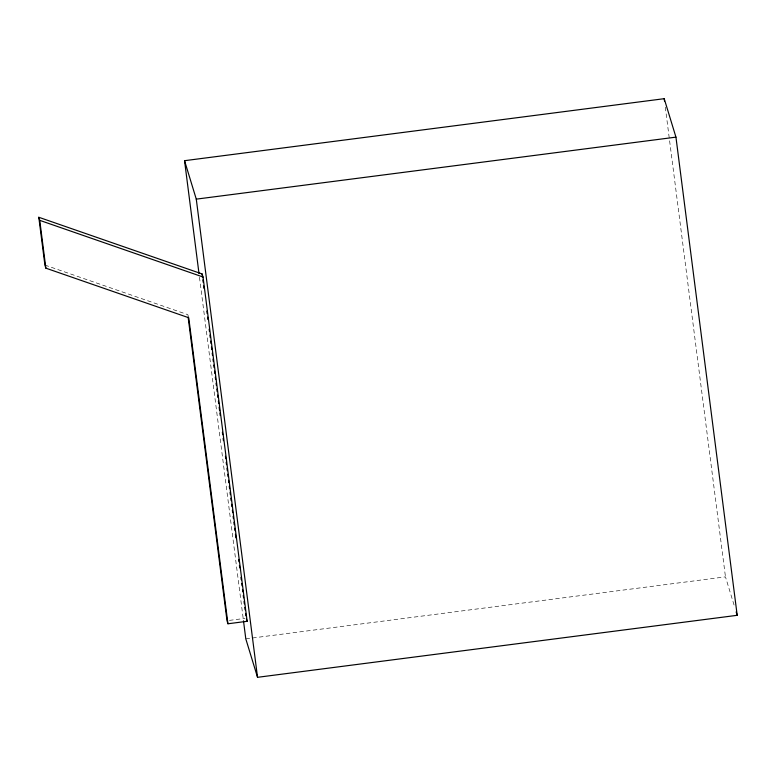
<?xml version="1.0" encoding="UTF-8"?>
<svg xmlns="http://www.w3.org/2000/svg" width="776" height="776" viewBox="0 0 776 776"><rect width="100%" height="100%" fill="white"/><g stroke="black" fill="none" stroke-linecap="round" stroke-linejoin="round"><path stroke-width="0.58" stroke-dasharray="3.88 2.91" d="M229.405 620.383L245.003 618.375M245.798 638.861L725.463 576.859L734.435 606.26M44.921 265.082L187.811 314.668L188.432 316.715M665.284 107.098L725.463 576.859M199.471 277.236L243.334 619.636"/><path stroke-width="1.16" d="M199.015 273.627L184.542 160.69L664.207 98.688L675.944 137.139L737.2 615.31L257.535 677.312L245.798 638.861L243.489 620.839M184.542 160.69L196.279 199.141L675.944 137.139M227.95 623.778L247.137 621.295L203.031 277.013L202.09 273.938L38.8 217.27L44.921 265.082L45.862 268.166L188.743 317.743L227.95 623.778L227.009 620.693L188.112 317.074M38.8 217.27L39.741 220.345L203.031 277.013M736.162 611.915L737.2 615.31M246.506 619.238L247.137 621.295M664.207 98.688L664.518 101.093M196.279 199.141L257.535 677.312M202.09 273.938L202.555 277.536M202.866 279.932L203.166 282.328M203.632 285.927L203.942 288.332M206.862 311.118L207.163 313.523M207.629 317.122L207.929 319.518M209.161 329.111L209.471 331.517M209.927 335.116L210.238 337.511M210.703 341.11L211.004 343.516M211.47 347.115L211.77 349.51M212.236 353.109L212.546 355.505M213.002 359.104L213.313 361.509M213.769 365.108L214.079 367.504M214.545 371.103L214.845 373.498M215.311 377.097L215.621 379.503M216.077 383.101L216.388 385.497M216.844 389.096L217.154 391.492M217.61 395.091L217.92 397.496M218.386 401.095L218.686 403.491M219.152 407.09L219.608 410.688M219.918 413.084L220.229 415.49M222.382 432.28L222.683 434.676M223.149 438.275L223.449 440.681M225.447 456.269L225.758 458.674M226.223 462.273L226.524 464.669M226.99 468.267L227.3 470.663M227.756 474.262L228.066 476.668M228.522 480.266L228.833 482.662M229.298 486.261L229.599 488.657M230.065 492.256L230.365 494.661M230.831 498.26L231.141 500.656M231.597 504.255L231.908 506.65M232.364 510.259L232.674 512.655M233.139 516.253L233.44 518.649M233.906 522.248L234.206 524.654M234.672 528.252L234.982 530.648M235.438 534.247L235.904 537.846M238.668 559.438L238.979 561.834M239.435 565.432L239.745 567.838M240.977 577.431L241.278 579.827M241.743 583.426L242.044 585.832M242.51 589.43L242.82 591.826M243.276 595.425L243.586 597.821M244.042 601.419L244.353 603.825M244.818 607.424L245.119 609.82M245.585 613.418L245.885 615.814M39.741 220.345L45.862 268.166"/></g></svg>
